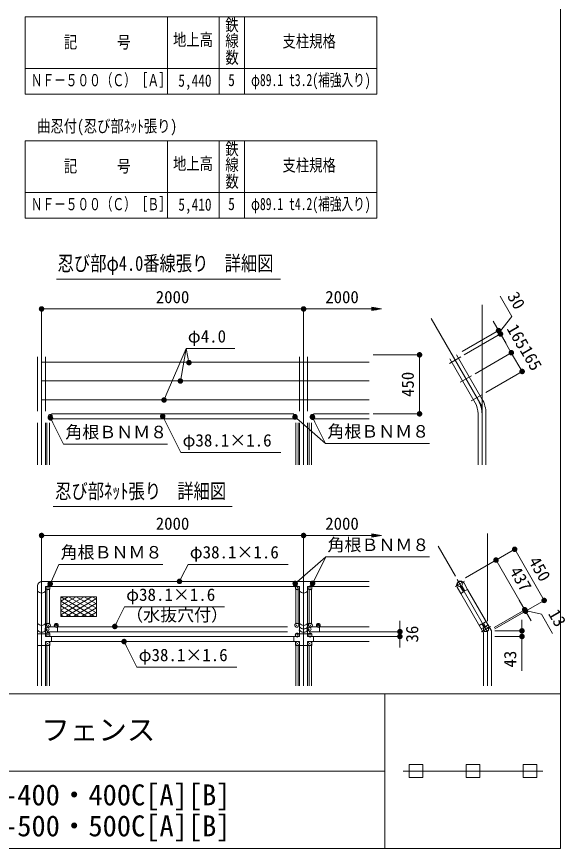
# Model space of a CAD drawing. Units: millimetres on the paper, scale 1:60. Extents: x 12 to 3365, y 11 to 3118.
# Drawn here: x 216.3 to 286.1, y 11 to 116.7 of the extents above; entities that cross this region are included whole.
import ezdxf
from ezdxf.enums import TextEntityAlignment as Align

# ---------------------------------------------------------------- set-up
doc = ezdxf.new("R2010")
doc.units = ezdxf.units.MM
doc.header["$PDMODE"] = 32
doc.header["$PDSIZE"] = 0.5
doc.linetypes.add('DASHED_SPACED', pattern=[12, 6, -6])
doc.linetypes.add('USER1', pattern=[200, 125, -25, 25, -25])
for name, color, linetype, lineweight in [('0_2', 7, 'Continuous', 13), ('_0-0_', 7, 'Continuous', 13), ('ハッチ', 4, 'Continuous', 13), ('寸法', 1, 'Continuous', 13), ('本体', 7, 'Continuous', 13)]:
    doc.layers.add(name, color=color, linetype=linetype, lineweight=lineweight)
doc.styles.add('ＭＳ ゴシック', font='')
doc.styles.get('ＭＳ ゴシック').set_extended_font_data('MS Gothic')

# ---------------------------------------------------------------- blocks, each defined once
blk = doc.blocks.new('filled_dot')
at = {"color": 0, "linetype": 'Continuous', "lineweight": -2, "const_width": 1.25}
blk.add_lwpolyline([(-0.625, 0, 1), (0.625, 0, 1)], format="xyb", close=True, dxfattribs=at)

msp = doc.modelspace()

# ---------------------------------------------------------------- linework, layer by layer
at = {"layer": '0_2'}
for p, q in [((266.214, 21.69), (267.954, 21.69)), ((266.214, 20.054), (266.214, 21.69)), ((267.954, 21.69), (267.954, 20.054)), ((273.461, 21.69), (275.201, 21.69)), ((273.461, 20.054), (273.461, 21.69)), ((275.201, 21.69), (275.201, 20.054)), ((282.447, 21.69), (280.707, 21.69)), ((280.707, 21.69), (280.707, 20.054)), ((282.447, 20.054), (282.447, 21.69)), ((263.093, 20.872), (165.898, 20.872)), ((265.463, 20.872), (283.199, 20.872)), ((267.954, 20.054), (266.214, 20.054)), ((275.201, 20.054), (273.461, 20.054)), ((280.707, 20.054), (282.447, 20.054))]:
    msp.add_line(p, q, dxfattribs=at)
at = {"layer": '_0-0_', "color": 6}
for p, q in [((285.477, 11.043), (285.477, 192.225)), ((11.664, 30.701), (285.477, 30.701)), ((11.664, 11.043), (285.477, 11.043))]:
    msp.add_line(p, q, dxfattribs=at)
at = {"layer": '_0-0_'}
msp.add_line((263.093, 30.701), (263.093, 11.043), dxfattribs=at)
at = {"layer": 'ハッチ'}
for p, q in [((275.476, 66.268), (275.476, 80.101)), ((275.476, 67.161), (269.006, 78.368)), ((276.182, 39.92), (276.182, 51.055)), ((272.083, 45.653), (269.896, 49.441))]:
    msp.add_line(p, q, dxfattribs=at)
at = {"layer": 'ハッチ', "linetype": 'USER1'}
for p, q in [((219.447, 59.777), (219.447, 74.601)), ((252.78, 59.777), (252.78, 74.601)), ((219.447, 31.686), (219.447, 45.807)), ((252.78, 31.686), (252.78, 45.807))]:
    msp.add_line(p, q, dxfattribs=at)
at = {"layer": '寸法', "color": 3}
for p, q in [((217.372, 116.726), (262.099, 116.726)), ((217.372, 116.726), (217.372, 106.898)), ((235.472, 116.726), (235.472, 106.898)), ((242.024, 116.726), (242.024, 106.898)), ((245.281, 116.726), (245.281, 106.898)), ((262.099, 116.726), (262.099, 106.898)), ((235.484, 113.45), (235.472, 113.45)), ((217.372, 110.174), (262.099, 110.174)), ((217.372, 106.898), (262.099, 106.898)), ((217.372, 100.97), (262.099, 100.97)), ((217.372, 100.97), (217.372, 91.142)), ((235.472, 100.97), (235.472, 91.142)), ((242.024, 100.97), (242.024, 91.142)), ((245.281, 100.97), (245.281, 91.142)), ((262.099, 100.97), (262.099, 91.142)), ((235.484, 97.694), (235.472, 97.694)), ((217.372, 94.418), (262.099, 94.418)), ((217.372, 91.142), (262.099, 91.142)), ((221.335, 83.365), (249.831, 83.365)), ((220.908, 54.507), (243.712, 54.507))]:
    msp.add_line(p, q, dxfattribs=at)
at = {"layer": '寸法'}
for p, q in [((279.283, 78.637), (277.799, 81.208)), ((219.447, 79.601), (252.78, 79.601)), ((219.447, 74.601), (219.447, 79.601)), ((252.78, 79.601), (261.864, 79.601)), ((252.78, 75.435), (252.78, 79.601)), ((252.78, 74.601), (252.78, 79.601)), ((261.447, 79.81), (261.447, 79.393)), ((262.697, 79.601), (261.447, 79.81)), ((261.447, 79.794), (261.542, 79.794)), ((261.447, 79.694), (262.142, 79.694)), ((261.447, 79.393), (262.697, 79.601)), ((261.447, 79.594), (262.652, 79.594)), ((261.447, 79.494), (262.052, 79.494)), ((261.447, 79.394), (261.452, 79.394)), ((277.705, 76.633), (279.283, 78.637)), ((276.88, 78.062), (278.53, 75.204)), ((272.961, 74.183), (277.58, 76.849)), ((273.211, 73.75), (277.83, 76.416)), ((273.211, 73.75), (277.83, 76.416)), ((277.83, 76.416), (279.205, 74.035)), ((235.303, 68.67), (237.826, 74.578)), ((237.231, 71.133), (237.826, 74.578)), ((237.826, 74.578), (244.045, 74.578)), ((237.826, 74.578), (244.045, 74.578)), ((238.054, 73.462), (237.826, 74.578)), ((237.826, 74.578), (244.045, 74.578)), ((274.586, 71.368), (279.205, 74.035)), ((274.586, 71.368), (279.205, 74.035)), ((279.205, 74.035), (280.58, 71.653)), ((238.195, 72.777), (238.054, 73.462)), ((261.614, 73.768), (267.53, 73.768)), ((267.53, 73.768), (267.53, 66.268)), ((237.112, 70.443), (237.231, 71.133)), ((275.961, 68.986), (280.58, 71.653)), ((235.028, 68.027), (235.303, 68.67)), ((220.575, 65.758), (220.887, 65.132)), ((234.862, 65.943), (235.175, 65.318)), ((251.695, 65.86), (252.224, 65.401)), ((253.909, 65.842), (254.221, 65.215)), ((261.614, 66.268), (267.53, 66.268)), ((220.887, 65.132), (222.242, 62.411)), ((235.175, 65.318), (237.159, 61.36)), ((252.224, 65.401), (255.576, 62.495)), ((254.221, 65.215), (255.576, 62.495)), ((222.242, 62.411), (235.462, 62.411)), ((255.576, 62.495), (268.795, 62.495)), ((255.576, 62.495), (268.795, 62.495)), ((237.159, 61.36), (249.878, 61.36)), ((219.447, 50.807), (252.78, 50.807)), ((219.447, 45.807), (219.447, 50.807)), ((252.78, 45.807), (252.78, 50.807)), ((252.78, 46.641), (252.78, 50.807)), ((252.78, 50.807), (261.864, 50.807)), ((261.447, 51.016), (261.447, 50.599)), ((262.697, 50.807), (261.447, 51.016)), ((261.447, 50.994), (261.579, 50.994)), ((261.447, 50.894), (262.179, 50.894)), ((261.447, 50.599), (262.697, 50.807)), ((261.447, 50.794), (262.616, 50.794)), ((261.447, 50.694), (262.016, 50.694)), ((273.369, 45.434), (279.632, 49.05)), ((279.632, 49.05), (283.382, 42.554)), ((252.245, 45.172), (255.597, 48.079)), ((254.242, 45.359), (255.597, 48.079)), ((255.597, 48.079), (268.816, 48.079)), ((255.597, 48.079), (268.816, 48.079)), ((273.369, 45.434), (277.266, 47.684)), ((277.266, 47.684), (280.908, 41.376)), ((220.83, 45.296), (221.645, 47.13)), ((221.645, 47.13), (234.864, 47.13)), ((237.304, 45.6), (238.077, 47.141)), ((238.077, 47.141), (250.796, 47.141)), ((236.99, 44.974), (237.304, 45.6)), ((220.545, 44.657), (220.83, 45.296)), ((251.716, 44.714), (252.245, 45.172)), ((253.93, 44.732), (254.242, 45.359)), ((277.119, 38.938), (283.382, 42.554)), ((280.208, 42.589), (281.716, 39.976)), ((229.072, 39.874), (229.987, 41.746)), ((229.987, 41.746), (242.707, 41.746)), ((277.011, 39.126), (280.908, 41.376)), ((277.011, 39.126), (280.908, 41.376)), ((280.962, 41.282), (283.043, 40.798)), ((277.119, 38.938), (281.016, 41.188)), ((283.043, 40.798), (284.448, 38.365)), ((228.764, 39.246), (229.072, 39.874)), ((265.03, 39.981), (265.03, 36.572)), ((280.559, 40.088), (280.559, 33.62)), ((261.114, 38.581), (265.03, 38.581)), ((277.119, 38.688), (280.559, 38.688)), ((229.94, 37.329), (230.254, 36.703)), ((261.114, 37.972), (265.03, 37.972)), ((277.119, 37.972), (280.559, 37.972)), ((230.254, 36.703), (231.571, 34.079)), ((231.571, 34.079), (244.29, 34.079))]:
    msp.add_line(p, q, dxfattribs=at)
at = {"layer": '寸法', "lineweight": 18}
for p, q in [((238.195, 72.777), (238.193, 72.787)), ((237.112, 70.443), (237.113, 70.453)), ((235.028, 68.027), (235.032, 68.036)), ((220.575, 65.758), (220.58, 65.749)), ((234.862, 65.943), (234.866, 65.934)), ((251.695, 65.86), (251.703, 65.854)), ((253.909, 65.842), (253.913, 65.833)), ((220.545, 44.657), (220.549, 44.666)), ((236.99, 44.974), (236.994, 44.983)), ((251.716, 44.714), (251.724, 44.72)), ((253.93, 44.732), (253.934, 44.741)), ((228.764, 39.246), (228.768, 39.255)), ((229.94, 37.329), (229.945, 37.32))]:
    msp.add_line(p, q, dxfattribs=at)
at = {"layer": '本体'}
for p, q in [((218.943, 66.617), (218.943, 73.516)), ((219.951, 66.617), (219.951, 73.516)), ((252.276, 66.617), (252.276, 73.516)), ((253.285, 66.617), (253.285, 73.516)), ((271.335, 72.666), (272.778, 73.5)), ((274.592, 67.683), (271.37, 73.264)), ((275.466, 68.187), (272.243, 73.768)), ((219.447, 72.831), (261.114, 72.831)), ((272.71, 70.285), (274.153, 71.118)), ((219.447, 70.449), (261.114, 70.449)), ((274.085, 67.903), (275.528, 68.736)), ((219.447, 68.068), (261.114, 68.068)), ((275.476, 67.101), (275.476, 65.185)), ((220.697, 66.268), (251.53, 66.268)), ((220.697, 65.633), (251.53, 65.633)), ((254.03, 66.268), (261.114, 66.268)), ((254.03, 65.633), (261.114, 65.633)), ((274.971, 66.268), (274.971, 59.777)), ((275.476, 66.268), (275.476, 65.185)), ((275.98, 59.777), (275.98, 66.268)), ((218.943, 59.777), (218.943, 65.117)), ((219.951, 59.777), (219.951, 65.117)), ((220.135, 59.777), (220.135, 65.117)), ((220.451, 59.777), (220.451, 65.117)), ((251.776, 59.777), (251.776, 65.117)), ((252.093, 59.777), (252.093, 65.117)), ((252.276, 59.777), (252.276, 65.117)), ((253.285, 59.777), (253.285, 65.117)), ((253.468, 59.777), (253.468, 65.117)), ((253.785, 59.777), (253.785, 65.117)), ((219.526, 44.974), (220.697, 44.974)), ((220.697, 44.974), (251.53, 44.974)), ((220.697, 44.974), (220.697, 44.339)), ((251.53, 44.974), (254.03, 44.974)), ((251.53, 44.974), (251.53, 44.339)), ((261.114, 44.974), (254.03, 44.974)), ((254.03, 44.974), (254.03, 44.339)), ((272.081, 44.323), (273.236, 44.99)), ((272.333, 45.22), (273.083, 43.921)), ((272.901, 44.452), (273.302, 43.759)), ((273.644, 43.957), (273.188, 44.747)), ((218.943, 44.391), (218.943, 43.747)), ((218.943, 39.621), (218.943, 43.747)), ((220.697, 44.339), (219.951, 44.339)), ((219.951, 44.339), (219.951, 43.747)), ((220.48, 43.979), (219.951, 43.979)), ((219.951, 39.621), (219.951, 43.747)), ((220.135, 39.621), (220.135, 43.979)), ((220.451, 39.621), (220.451, 43.979)), ((220.48, 44.339), (220.48, 43.979)), ((220.697, 44.339), (251.53, 44.339)), ((251.53, 44.339), (252.276, 44.339)), ((251.747, 44.339), (251.747, 43.979)), ((251.747, 43.979), (252.276, 43.979)), ((251.776, 39.621), (251.776, 43.979)), ((252.093, 39.621), (252.093, 43.979)), ((252.276, 44.339), (252.276, 43.747)), ((252.276, 39.621), (252.276, 43.747)), ((253.285, 44.339), (253.285, 43.747)), ((254.03, 44.339), (253.285, 44.339)), ((253.814, 43.979), (253.285, 43.979)), ((253.285, 39.621), (253.285, 43.747)), ((253.468, 39.621), (253.468, 43.979)), ((253.785, 39.621), (253.785, 43.979)), ((253.814, 44.339), (253.814, 43.979)), ((261.114, 44.339), (254.03, 44.339)), ((272.771, 43.453), (272.315, 44.243)), ((272.714, 44.344), (273.114, 43.651)), ((272.771, 43.453), (273.114, 43.651)), ((275.678, 38.418), (272.771, 43.453)), ((273.302, 43.759), (273.644, 43.957)), ((276.686, 38.688), (273.644, 43.957)), ((226.428, 43.028), (221.879, 43.028)), ((221.879, 43.028), (221.879, 40.528)), ((221.879, 40.738), (225.845, 43.028)), ((221.879, 41.315), (224.845, 43.028)), ((221.879, 41.892), (223.845, 43.028)), ((221.879, 42.47), (222.845, 43.028)), ((226.428, 43.028), (221.879, 43.028)), ((221.879, 43.028), (221.879, 40.528)), ((221.879, 43.022), (226.198, 40.528)), ((221.879, 42.444), (225.198, 40.528)), ((222.515, 40.528), (226.428, 42.787)), ((222.868, 43.028), (226.428, 40.973)), ((223.868, 43.028), (226.428, 41.55)), ((224.868, 43.028), (226.428, 42.127)), ((225.868, 43.028), (226.428, 42.705)), ((226.428, 40.528), (226.428, 43.028)), ((226.428, 40.528), (226.428, 43.028)), ((221.879, 41.867), (224.198, 40.528)), ((221.879, 41.29), (223.198, 40.528)), ((223.515, 40.528), (226.428, 42.209)), ((224.515, 40.528), (226.428, 41.632)), ((221.879, 40.712), (222.198, 40.528)), ((221.879, 40.528), (226.428, 40.528)), ((221.879, 40.528), (226.428, 40.528)), ((225.515, 40.528), (226.428, 41.055)), ((218.943, 38.755), (218.943, 39.621)), ((219.951, 38.755), (219.951, 39.621)), ((219.951, 39.621), (220.351, 39.621)), ((220.233, 39.217), (220.033, 39.017)), ((221.485, 39.217), (220.233, 39.217)), ((220.539, 39.297), (220.493, 39.217)), ((221.151, 39.382), (221.151, 39.217)), ((221.485, 38.581), (221.485, 39.382)), ((221.485, 39.217), (250.743, 39.217)), ((251.689, 39.297), (251.735, 39.217)), ((252.276, 39.621), (251.876, 39.621)), ((252.276, 38.755), (252.276, 39.621)), ((253.285, 38.755), (253.285, 39.621)), ((253.285, 39.621), (253.685, 39.621)), ((253.566, 39.217), (253.367, 39.017)), ((254.818, 39.217), (253.566, 39.217)), ((253.872, 39.297), (253.826, 39.217)), ((254.485, 39.382), (254.485, 39.217)), ((254.818, 39.217), (254.818, 39.382)), ((254.818, 38.581), (254.818, 39.217)), ((261.114, 39.217), (254.818, 39.217)), ((275.129, 39.369), (275.472, 39.567)), ((275.379, 38.936), (275.722, 39.134)), ((275.405, 38.566), (276.56, 39.232)), ((275.472, 39.567), (275.739, 39.103)), ((275.66, 39.675), (276.002, 39.873)), ((275.66, 39.675), (275.927, 39.212)), ((276.182, 38.553), (275.683, 39.418)), ((275.91, 39.242), (276.252, 39.44)), ((218.943, 38.755), (218.943, 38.321)), ((218.943, 38.321), (218.943, 36.821)), ((218.943, 38.321), (220.48, 38.321)), ((219.951, 38.755), (219.951, 38.321)), ((219.951, 38.755), (220.06, 38.755)), ((219.951, 37.972), (219.951, 38.321)), ((220.033, 38.781), (220.233, 38.581)), ((220.233, 38.581), (221.485, 38.581)), ((220.48, 38.321), (220.48, 37.972)), ((221.485, 38.581), (250.743, 38.581)), ((253.814, 38.321), (251.747, 38.321)), ((251.747, 38.321), (251.747, 37.972)), ((252.276, 38.755), (252.168, 38.755)), ((252.276, 38.755), (252.276, 38.321)), ((252.276, 37.972), (252.276, 38.321)), ((253.285, 38.755), (253.285, 38.321)), ((253.285, 38.755), (253.393, 38.755)), ((253.285, 37.972), (253.285, 38.321)), ((253.367, 38.781), (253.566, 38.581)), ((253.566, 38.581), (254.818, 38.581)), ((253.814, 38.321), (253.814, 37.972)), ((261.114, 38.581), (254.818, 38.581)), ((275.629, 38.503), (275.832, 38.62)), ((275.678, 38.418), (275.678, 31.686)), ((276.182, 37.654), (276.182, 38.553)), ((276.3, 38.89), (276.502, 39.007)), ((276.686, 31.686), (276.686, 38.688)), ((220.697, 37.972), (219.951, 37.972)), ((220.697, 37.337), (219.951, 37.337)), ((219.951, 37.337), (219.951, 36.821)), ((220.48, 36.821), (220.48, 37.337)), ((220.697, 37.972), (251.53, 37.972)), ((220.697, 37.972), (220.697, 37.337)), ((220.697, 37.337), (251.53, 37.337)), ((251.53, 37.972), (251.53, 37.337)), ((251.53, 37.972), (252.276, 37.972)), ((251.53, 37.337), (252.276, 37.337)), ((251.747, 36.821), (251.747, 37.337)), ((252.276, 37.337), (252.276, 36.821)), ((254.03, 37.972), (253.285, 37.972)), ((253.285, 37.337), (253.285, 36.821)), ((254.03, 37.337), (253.285, 37.337)), ((253.814, 36.821), (253.814, 37.337)), ((254.03, 37.972), (254.03, 37.337)), ((254.03, 37.972), (261.114, 37.972)), ((254.03, 37.337), (261.114, 37.337)), ((218.943, 31.686), (218.943, 36.821)), ((218.943, 36.821), (220.48, 36.821)), ((219.951, 31.686), (219.951, 36.821)), ((220.135, 31.686), (220.135, 36.821)), ((220.451, 31.686), (220.451, 36.821)), ((251.747, 36.821), (253.814, 36.821)), ((251.776, 31.686), (251.776, 36.821)), ((252.093, 31.686), (252.093, 36.821)), ((252.276, 31.686), (252.276, 36.821)), ((253.285, 31.686), (253.285, 36.821)), ((253.468, 31.686), (253.468, 36.821)), ((253.785, 31.686), (253.785, 36.821))]:
    msp.add_line(p, q, dxfattribs=at)
at = {"layer": '本体', "linetype": 'DASHED_SPACED'}
for p, q in [((275.476, 65.185), (275.476, 59.777)), ((273.041, 43.993), (275.683, 39.418)), ((276.182, 37.654), (276.182, 31.686))]:
    msp.add_line(p, q, dxfattribs=at)
at = {"layer": '本体'}
for centre, radius, start, end in [((272.142, 66.268), 2.829, 0, 30), ((272.142, 66.268), 3.333, 0, 30), ((272.142, 66.268), 3.837, 0, 30), ((219.526, 44.391), 0.583, 90, 180), ((272.752, 44.495), 0.504, 30, 210), ((272.658, 44.657), 0.318, 319.95045, 280.04955), ((219.447, 44.127), 0.631, 216.94569, 323.05431), ((252.78, 44.127), 0.631, 216.94569, 323.05431), ((219.447, 40.005), 0.633, 217.24934, 322.75066), ((220.351, 39.405), 0.217, 330, 90), ((221.318, 39.382), 0.167, 0, 180), ((251.876, 39.405), 0.217, 90, 210), ((252.78, 40.005), 0.633, 217.24934, 322.75066), ((252.78, 39.572), 0.633, 217.24934, 322.75066), ((253.685, 39.405), 0.217, 330, 90), ((254.651, 39.382), 0.167, 0, 180), ((275.982, 38.899), 0.318, 139.95045, 100.04955), ((219.447, 39.138), 0.633, 217.24934, 322.75066), ((220.151, 38.899), 0.167, 135, 225), ((252.78, 39.138), 0.633, 217.24934, 322.75066), ((253.485, 38.899), 0.167, 135, 225)]:
    msp.add_arc(centre, radius, start, end, dxfattribs=at)
for p in [(220.545, 65.95), (251.682, 65.95), (253.879, 65.95), (220.264, 44.157), (251.682, 44.657), (251.964, 44.157), (253.597, 44.157), (253.879, 44.657), (220.151, 38.899), (220.318, 39.405), (221.318, 39.382), (251.91, 39.405), (253.485, 38.899), (253.651, 39.405), (254.651, 39.382), (220.264, 38.242), (251.964, 38.154), (253.597, 38.154), (220.229, 37.071), (251.999, 37.071), (253.562, 37.071)]:
    msp.add_point(p, dxfattribs=at)

# ---------------------------------------------------------------- block references
at = {"layer": '寸法', "xscale": 0.28, "yscale": 0.28}
for p in [(219.447, 79.601), (219.447, 50.807)]:
    msp.add_blockref('filled_dot', p, dxfattribs=at)
for p, rotation in [((252.78, 79.601), 180), ((277.58, 76.849), 120), ((277.83, 76.416), 300), ((277.83, 76.416), 300), ((267.53, 73.768), 270), ((279.205, 74.035), 300), ((279.205, 74.035), 120), ((280.58, 71.653), 120), ((267.53, 66.268), 90), ((252.78, 50.807), 180), ((279.632, 49.05), 300), ((277.266, 47.684), 300), ((283.382, 42.554), 120), ((280.908, 41.376), 120), ((280.908, 41.376), 120), ((281.016, 41.188), 300), ((265.03, 38.581), 90), ((265.03, 37.972), 270), ((280.559, 38.688), 90), ((280.559, 37.972), 270)]:
    msp.add_blockref('filled_dot', p, dxfattribs=dict(at, rotation=rotation))
at = {"layer": '寸法', "lineweight": 18, "xscale": 0.28, "yscale": 0.28}
for p, rotation in [((238.195, 72.777), 101.6), ((237.112, 70.443), 80.2), ((235.028, 68.027), 66.9), ((220.575, 65.758), 296.5), ((234.862, 65.943), 296.6), ((251.695, 65.86), 319.1), ((253.909, 65.842), 296.5), ((220.545, 44.657), 66), ((236.99, 44.974), 63.4), ((251.716, 44.714), 40.9), ((253.93, 44.732), 63.5), ((228.764, 39.246), 63.9), ((229.94, 37.329), 296.6)]:
    msp.add_blockref('filled_dot', p, dxfattribs=dict(at, rotation=rotation))

# ---------------------------------------------------------------- texts
at = {"layer": '_0-0_', "style": 'ＭＳ ゴシック'}
for s, p in [('フェンス', (219.414, 23.974)), ('NF-400・400C[A][B]', (210.93, 15.715)), ('NF-500・500C[A][B]', (210.93, 11.774))]:
    msp.add_text(s, height=2.658, dxfattribs=at).set_placement(p, align=Align.BOTTOM_LEFT)
at = {"layer": '寸法', "color": 3, "style": 'ＭＳ ゴシック'}
for s, height, width, p in [('鉄', 1.555, 0.8, (242.825, 114.459)), ('記\u3000\u3000\u3000号', 1.555, 0.8, (222.277, 112.265)), ('地上高', 1.555, 0.8, (236.169, 112.576)), ('線', 1.555, 0.8, (242.825, 112.44)), ('支柱規格', 1.555, 0.8, (250.096, 112.384)), ('数', 1.555, 0.8, (242.83, 110.316)), ('ＮＦ－５００（Ｃ）［Ａ］', 1.555, 0.7, (218.072, 107.432)), ('5,440', 1.555, 0.8, (236.84, 107.378)), ('5', 1.555, 0.8, (243.191, 107.457)), ('φ89.1 t3.2(補強入り)', 1.555, 0.7, (246.098, 107.455)), ('曲忍付(忍び部ﾈｯﾄ張り)', 1.555, 0.8, (218.878, 101.593)), ('鉄', 1.555, 0.8, (242.825, 98.703)), ('記\u3000\u3000\u3000号', 1.555, 0.8, (222.277, 96.509)), ('地上高', 1.555, 0.8, (236.169, 96.82)), ('線', 1.555, 0.8, (242.825, 96.684)), ('支柱規格', 1.555, 0.8, (250.096, 96.628)), ('数', 1.555, 0.8, (242.83, 94.56)), ('ＮＦ－５００（Ｃ）［Ｂ］', 1.555, 0.7, (218.072, 91.676)), ('5,410', 1.555, 0.8, (236.84, 91.622)), ('5', 1.555, 0.8, (243.191, 91.701)), ('φ89.1 t4.2(補強入り)', 1.555, 0.7, (246.098, 91.699)), ('忍び部φ4.0番線張り  詳細図', 1.899, 0.8, (221.493, 83.876)), ('忍び部ﾈｯﾄ張り  詳細図', 1.899, 0.8, (221.177, 54.928))]:
    msp.add_text(s, height=height, dxfattribs=dict(at, width=width)).set_placement(p, align=Align.BOTTOM_LEFT)
at = {"layer": '寸法', "style": 'ＭＳ ゴシック'}
for p in [(233.977, 79.858), (233.977, 51.064)]:
    msp.add_text('2000', height=1.567, dxfattribs=at).set_placement(p, align=Align.BOTTOM_LEFT)
at = {"layer": '寸法', "color": 3, "style": 'ＭＳ ゴシック'}
for s, height, p in [('2000', 1.567, (255.538, 79.858)), ('φ4.0', 1.582, (238.052, 74.858)), ('角根ＢＮＭ８', 1.582, (222.469, 62.691)), ('角根ＢＮＭ８', 1.582, (255.802, 62.774)), ('φ38.1×1.6', 1.582, (237.385, 61.64)), ('2000', 1.567, (255.538, 51.064)), ('角根ＢＮＭ８', 1.582, (221.871, 47.41)), ('角根ＢＮＭ８', 1.582, (255.823, 48.359)), ('φ38.1×1.6', 1.582, (238.303, 47.42)), ('φ38.1×1.6', 1.582, (230.214, 42.025)), ('（水抜穴付）', 1.582, (230.214, 39.442)), ('φ38.1×1.6', 1.582, (231.797, 34.359))]:
    msp.add_text(s, height=height, dxfattribs=at).set_placement(p, align=Align.BOTTOM_LEFT)
at = {"layer": '寸法', "style": 'ＭＳ ゴシック'}
for s, rotation, p in [('30', 300, (278.229, 80.976)), ('165', 300, (278.155, 76.867)), ('165', 300, (279.829, 74.105)), ('450', 90, (267.274, 68.415)), ('450', 300, (280.928, 47.318)), ('437', 300, (278.508, 46.046)), ('13', 300, (283.434, 40.635)), ('36', 90, (267.832, 37.208)), ('43', 90, (280.302, 34.028))]:
    msp.add_text(s, height=1.567, rotation=rotation, dxfattribs=at).set_placement(p, align=Align.BOTTOM_LEFT)

doc.saveas('drawing.dxf')
